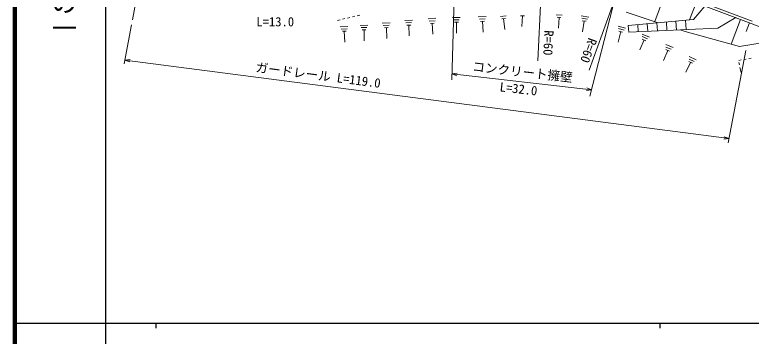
# Model space of a CAD drawing. Units: millimetres, scale not verified. Extents: x 40000 to 680000, y 20000 to 380000.
# Drawn here: x 40000 to 186140, y 202409 to 266134 of the extents above; entities that cross this region are included whole.
import ezdxf
from ezdxf.enums import TextEntityAlignment as Align

# ---------------------------------------------------------------- set-up
doc = ezdxf.new("R2010")
doc.units = ezdxf.units.MM
doc.header["$LTSCALE"] = 1000
doc.linetypes.add('CHAIN', pattern=[18.5, 12, -1.5, 3.5, -1.5])
for name, color, linetype, lineweight in [('M-BGD', 7, 'Continuous', 13), ('M-BMK', 2, 'CHAIN', 13), ('M-STR-HTXT', 7, 'Continuous', 13), ('M-TTL', 2, 'Continuous', 140), ('M-TTL-BAND', 7, 'Continuous', 25)]:
    doc.layers.add(name, color=color, linetype=linetype, lineweight=lineweight)
doc.styles.add('@ＭＳ ゴシック', font='')
doc.styles.add('ＭＳ ゴシック', font='')
doc.styles.get('@ＭＳ ゴシック').set_extended_font_data('@MS Gothic')
doc.styles.get('ＭＳ ゴシック').set_extended_font_data('MS Gothic')

msp = doc.modelspace()

# ---------------------------------------------------------------- linework, layer by layer
at = {"layer": 'M-BGD'}
for p, q in [((169224, 270744), (166993, 264788)), ((175181, 268513), (173917, 265139)), ((174650, 265206), (176950, 267850)), ((108446, 266053), (107960, 265939)), ((147434, 266099), (148591, 266048)), ((161314, 266659), (167679, 264562)), ((104552, 265138), (104066, 265024)), ((105526, 265367), (105039, 265253)), ((106499, 265596), (106013, 265482)), ((107473, 265825), (106986, 265710)), ((117382, 264992), (118921, 265033)), ((117585, 264540), (118742, 264571)), ((122033, 265329), (123569, 265423)), ((122251, 264884), (123407, 264955)), ((126854, 265556), (128392, 265584)), ((127052, 265102), (128210, 265123)), ((127255, 264640), (128024, 264654)), ((127639, 264647), (127678, 262493)), ((131974, 265700), (133509, 265803)), ((132194, 265257), (133350, 265334)), ((132419, 264805), (133187, 264856)), ((132803, 264830), (132946, 262681)), ((136377, 265764), (137528, 265890)), ((136620, 265322), (137385, 265406)), ((137003, 265364), (137237, 263222)), ((140361, 265946), (141129, 265904)), ((140745, 265925), (140628, 263774)), ((147608, 265625), (148376, 265591)), ((147992, 265608), (147897, 263455)), ((152387, 265933), (153904, 265673)), ((152497, 265450), (153639, 265255)), ((152610, 264958), (153369, 264828)), ((152989, 264893), (152625, 262770)), ((161727, 264011), (174650, 265206)), ((167521, 262932), (167404, 264536)), ((169420, 263016), (169296, 264711)), ((171319, 263099), (171188, 264886)), ((173218, 263182), (173081, 265061)), ((183071, 265557), (179501, 263458)), ((184008, 265207), (182169, 260292)), ((185767, 264549), (185109, 262790)), ((104583, 263751), (106120, 263821)), ((104794, 263303), (105950, 263355)), ((108508, 264032), (110046, 264073)), ((108710, 263580), (109868, 263611)), ((108917, 263119), (109686, 263140)), ((109302, 263129), (109360, 260976)), ((112924, 264444), (114462, 264514)), ((113135, 263997), (114292, 264049)), ((113351, 263540), (114119, 263575)), ((113735, 263557), (113833, 261405)), ((117792, 264079), (118561, 264100)), ((118176, 264090), (118234, 261936)), ((122473, 264431), (123241, 264478)), ((122857, 264454), (122989, 262304)), ((159716, 263876), (161208, 263498)), ((159789, 263386), (160911, 263102)), ((161824, 262682), (161727, 264011)), ((179501, 263458), (161824, 262682)), ((163723, 262766), (163619, 264186)), ((165622, 262849), (165512, 264361)), ((172024, 263130), (173041, 262794)), ((105009, 262846), (105778, 262881)), ((105393, 262863), (105491, 260711)), ((160236, 262792), (159707, 260703)), ((159863, 262886), (160608, 262697)), ((164516, 261791), (165583, 261340)), ((164519, 262286), (165936, 261687)), ((173041, 262794), (183782, 259850)), ((164868, 261136), (164028, 259152)), ((164514, 261286), (165222, 260986)), ((169206, 260228), (170625, 259632)), ((183782, 259850), (190474, 260941)), ((169557, 259079), (168722, 257093)), ((169203, 259228), (169912, 258930)), ((169204, 259733), (170272, 259284)), ((173786, 257354), (174828, 256850)), ((173813, 257848), (175199, 257179)), ((184646, 257269), (185138, 257358)), ((185630, 257446), (186122, 257535)), ((174104, 256682), (173167, 254742)), ((173758, 256850), (174451, 256515)), ((183662, 257092), (184154, 257180)), ((183784, 256182), (183673, 256669)), ((184114, 254719), (183894, 255694))]:
    msp.add_line(p, q, dxfattribs=at)
for points in [[(67987, 290112), (113295, 279917), (115625, 279485), (117694, 279196), (121004, 278786), (123918, 278497), (126306, 278376), (143799, 277428), (145504, 277355), (148321, 277099), (150221, 276880), (152127, 276623), (153746, 276329), (154773, 276109), (156755, 275668), (158227, 275226), (160655, 274489), (186309, 264878)], [(87565, 285194), (113195, 279427), (115545, 278991), (117629, 278700), (120949, 278289), (123881, 277998), (126279, 277877), (143774, 276929), (145471, 276856), (148269, 276601), (150159, 276383), (152049, 276129), (153649, 275838), (154666, 275620), (156629, 275184), (158083, 274748), (160494, 274015), (186134, 264410), (188376, 263572)]]:
    msp.add_lwpolyline(points, dxfattribs=at)
at = {"layer": 'M-BMK'}
msp.add_line((63343, 265134), (78287, 345518), dxfattribs=at)
msp.add_open_spline([(68468, 292703), (73310, 291923), (74526, 291730), (78406, 291094), (80216, 290797), (81238, 290672), (83040, 290331), (87096, 289563), (89314, 288878), (93345, 287986), (97068, 287162), (99161, 286735), (102886, 285915), (106508, 285116), (108515, 284561), (112154, 283843), (115808, 283121), (117860, 282706), (121559, 282275), (126692, 281677), (129596, 281636), (134753, 281294), (138691, 281033), (140915, 281119), (144839, 280694), (148617, 280285), (150748, 280081), (154469, 279304), (157439, 278684), (159084, 278225), (161980, 277317), (164292, 276592), (165515, 275979), (167788, 275140), (172055, 273564), (174441, 272668), (178727, 271144), (182086, 269950), (183879, 268978), (187341, 268127), (192657, 266821), (195688, 265718), (201162, 265801), (205835, 265872), (207850, 266301), (212983, 267646)], degree=3, knots=[0, 0, 0, 0, 1, 1, 1, 2, 2, 2, 3, 3, 3, 4, 4, 4, 5, 5, 5, 6, 6, 6, 7, 7, 7, 8, 8, 8, 9, 9, 9, 10, 10, 10, 11, 11, 11, 12, 12, 12, 13, 13, 13, 14, 14, 14, 15, 15, 15, 15], dxfattribs=at)
at = {"layer": 'M-STR-HTXT'}
for p, q in [((144862, 280608), (143795, 256984)), ((161907, 277250), (153979, 255124)), ((127262, 271244), (126717, 253223)), ((158666, 267688), (154133, 249979)), ((61717, 256385), (63162, 264161)), ((185039, 259062), (181562, 240725)), ((61859, 257148), (62882, 257267)), ((181725, 241586), (61859, 257148)), ((61859, 257148), (62818, 256771)), ((126753, 254407), (127774, 254543)), ((126753, 254407), (154467, 251283)), ((126753, 254407), (127718, 254046)), ((154467, 251283), (153501, 251643)), ((154467, 251283), (153445, 251146)), ((181725, 241586), (180702, 241466)), ((181725, 241586), (180766, 241962))]:
    msp.add_line(p, q, dxfattribs=at)
at = {"layer": 'M-TTL'}
msp.add_line((40000, 380000), (40000, 20000), dxfattribs=at)
at = {"layer": 'M-TTL-BAND'}
for p, q in [((58000, 370000), (58000, 20000)), ((40000, 205000), (579000, 205000)), ((68000, 205000), (68000, 204000)), ((168000, 205000), (168000, 204000))]:
    msp.add_line(p, q, dxfattribs=at)

# ---------------------------------------------------------------- texts
at = {"layer": 'M-STR-HTXT', "style": 'ＭＳ ゴシック'}
msp.add_text('L=13.0', height=1833, dxfattribs=at).set_placement((91689, 263283), align=Align.BOTTOM_CENTER)
for s, rotation, p in [('R=60', 267.412, (144440, 260625)), ('R=60', 250.286, (152499, 259542)), ('ガードレール L=119.0', 352.603, (100012, 252699)), ('コンクリート擁壁', 353.569, (140592, 253350)), ('L=32.0', 353.569, (139801, 249996))]:
    msp.add_text(s, height=1833, rotation=rotation, dxfattribs=at).set_placement(p, align=Align.BOTTOM_CENTER)
at = {"layer": 'M-TTL-BAND', "style": '@ＭＳ ゴシック'}
msp.add_text('縮尺千分の一', height=3666, rotation=270, dxfattribs=at).set_placement((49777, 261030), align=Align.MIDDLE_RIGHT)

doc.saveas('drawing.dxf')
